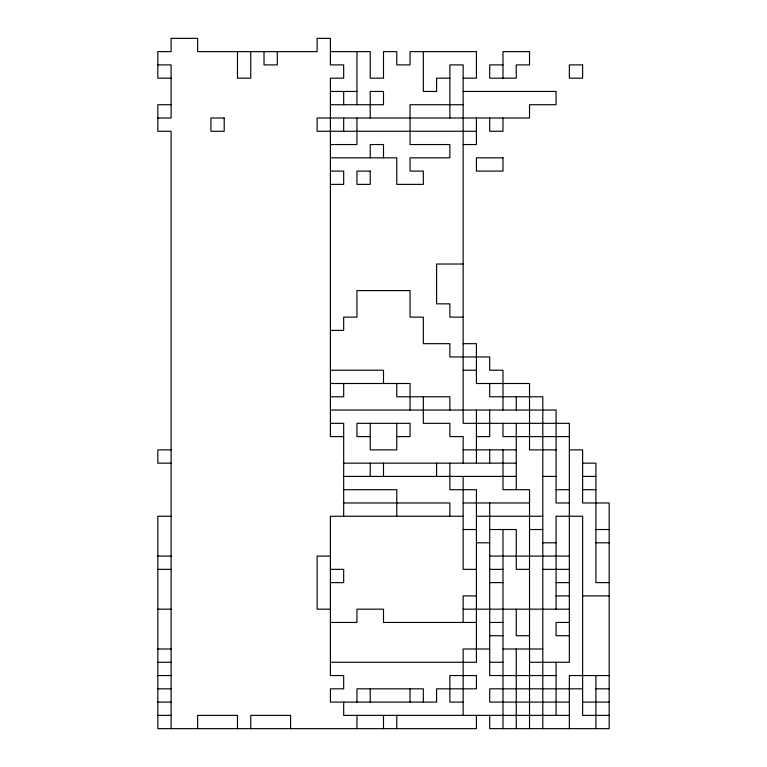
<?xml version="1.0" encoding="UTF-8"?>
<svg xmlns="http://www.w3.org/2000/svg" width="767" height="767" viewBox="0 0 767 767"><rect width="100%" height="100%" fill="white"/><g stroke="black" fill="none" stroke-linecap="round" stroke-linejoin="round"><path stroke-width="1.15" d="M330.404 51.629L370.221 51.629L370.221 78.176L383.5 78.176L383.5 51.629L396.779 51.629L396.779 64.898L410.048 64.898L410.048 51.629L476.422 51.629L476.422 78.176L463.153 78.176M157.829 64.898L171.099 64.898L171.099 118.003L157.829 118.003M502.979 64.898L489.701 64.898L489.701 78.176L516.249 78.176L516.249 64.898L529.527 64.898L529.527 51.629L502.979 51.629L502.979 78.176M171.099 78.176L157.829 78.176L157.829 51.629L171.099 51.629L171.099 38.35L197.646 38.35L197.646 51.629L317.126 51.629L317.126 38.35L330.404 38.35L330.404 64.898L343.674 64.898L343.674 78.176L330.404 78.176L330.404 436.596L343.674 436.596M449.874 78.176L436.596 78.176L436.596 91.446L423.326 91.446L423.326 51.629M330.404 91.446L356.952 91.446M463.153 91.446L556.075 91.446L556.075 104.724L529.527 104.724L529.527 118.003L317.126 118.003L317.126 131.272L476.422 131.272M171.099 104.724L157.829 104.724L157.829 131.272L171.099 131.272L171.099 728.65M330.404 104.724L383.5 104.724L383.5 91.446L370.221 91.446L370.221 118.003M463.153 104.724L410.048 104.724L410.048 144.551L449.874 144.551L449.874 157.829L410.048 157.829L410.048 171.099L423.326 171.099L423.326 184.377L396.779 184.377L396.779 157.829L330.404 157.829M330.404 144.551L356.952 144.551L356.952 118.003M463.153 144.551L476.422 144.551L476.422 118.003M330.404 171.099L343.674 171.099L343.674 184.377L330.404 184.377M463.153 264.021L436.596 264.021L436.596 303.847L449.874 303.847L449.874 317.126L463.153 317.126M330.404 330.404L343.674 330.404L343.674 317.126L356.952 317.126L356.952 290.578L410.048 290.578L410.048 317.126L423.326 317.126L423.326 343.674L449.874 343.674L449.874 356.952L489.701 356.952L489.701 370.221L502.979 370.221L502.979 410.048M463.153 343.674L476.422 343.674L476.422 383.5L529.527 383.5L529.527 449.874L556.075 449.874M330.404 370.221L383.5 370.221L383.5 383.5M463.153 370.221L476.422 370.221M330.404 383.5L410.048 383.5L410.048 410.048M330.404 396.779L343.674 396.779L343.674 383.5M330.404 410.048L556.075 410.048L556.075 502.979L569.354 502.979M330.404 423.326L343.674 423.326L343.674 516.249M370.221 436.596L356.952 436.596L356.952 423.326L410.048 423.326L410.048 436.596L396.779 436.596M476.422 436.596L489.701 436.596L489.701 410.048M569.354 436.596L502.979 436.596L502.979 423.326M171.099 449.874L157.829 449.874L157.829 463.153L171.099 463.153M463.153 449.874L516.249 449.874M569.354 449.874L582.623 449.874L582.623 502.979L609.171 502.979L609.171 728.65L489.701 728.65L489.701 715.371M343.674 463.153L516.249 463.153M582.623 463.153L595.901 463.153L595.901 582.623L609.171 582.623M343.674 476.422L516.249 476.422M542.796 476.422L556.075 476.422M582.623 476.422L595.901 476.422M343.674 489.701L396.779 489.701L396.779 516.249M556.075 489.701L569.354 489.701M582.623 489.701L595.901 489.701M343.674 502.979L449.874 502.979L449.874 516.249M463.153 502.979L529.527 502.979M171.099 516.249L157.829 516.249L157.829 728.65L476.422 728.65L476.422 715.371M463.153 516.249L330.404 516.249L330.404 675.554L343.674 675.554L343.674 688.824L330.404 688.824L330.404 702.102L436.596 702.102L436.596 688.824L476.422 688.824L476.422 675.554L449.874 675.554L449.874 702.102L463.153 702.102M476.422 516.249L542.796 516.249M463.153 529.527L476.422 529.527M489.701 529.527L516.249 529.527L516.249 569.354L529.527 569.354M529.527 529.527L542.796 529.527M595.901 529.527L609.171 529.527M476.422 542.796L489.701 542.796M542.796 542.796L556.075 542.796M595.901 542.796L609.171 542.796M157.829 556.075L171.099 556.075M330.404 556.075L317.126 556.075L317.126 609.171L330.404 609.171M489.701 556.075L569.354 556.075M157.829 569.354L171.099 569.354M330.404 569.354L343.674 569.354L343.674 582.623L330.404 582.623M476.422 569.354L463.153 569.354L463.153 476.422M489.701 569.354L502.979 569.354M542.796 569.354L569.354 569.354M489.701 582.623L502.979 582.623M556.075 582.623L569.354 582.623M476.422 595.901L463.153 595.901L463.153 622.449M556.075 595.901L569.354 595.901M582.623 595.901L609.171 595.901M157.829 609.171L171.099 609.171M463.153 609.171L569.354 609.171M330.404 622.449L356.952 622.449L356.952 609.171L383.5 609.171L383.5 622.449L476.422 622.449M489.701 622.449L502.979 622.449M569.354 622.449L556.075 622.449L556.075 635.728L569.354 635.728M489.701 635.728L502.979 635.728M529.527 635.728L516.249 635.728L516.249 609.171M157.829 648.997L171.099 648.997M489.701 648.997L463.153 648.997L463.153 715.371M502.979 648.997L542.796 648.997M157.829 662.276L171.099 662.276M330.404 662.276L476.422 662.276L476.422 489.701L449.874 489.701L449.874 463.153M489.701 662.276L502.979 662.276M529.527 662.276L569.354 662.276L569.354 423.326L463.153 423.326L463.153 64.898L449.874 64.898L449.874 118.003M157.829 675.554L171.099 675.554M556.075 675.554L489.701 675.554L489.701 502.979M609.171 675.554L569.354 675.554L569.354 728.65M157.829 688.824L171.099 688.824M582.623 688.824L489.701 688.824L489.701 702.102L569.354 702.102M595.901 688.824L609.171 688.824M157.829 702.102L171.099 702.102M582.623 702.102L609.171 702.102M157.829 715.371L171.099 715.371M569.354 715.371L343.674 715.371L343.674 702.102M609.171 715.371L582.623 715.371L582.623 516.249L556.075 516.249L556.075 609.171M595.901 675.554L595.901 728.65M556.075 662.276L556.075 715.371M542.796 728.65L542.796 396.779L489.701 396.779L489.701 383.5M529.527 728.65L529.527 489.701L502.979 489.701L502.979 449.874M516.249 396.779L516.249 410.048M516.249 423.326L516.249 489.701M516.249 648.997L516.249 728.65M502.979 118.003L502.979 131.272L489.701 131.272L489.701 118.003M502.979 529.527L502.979 728.65M489.701 449.874L489.701 463.153M476.422 410.048L476.422 463.153M463.153 463.153L463.153 436.596L449.874 436.596L449.874 423.326L423.326 423.326L423.326 396.779M449.874 410.048L449.874 396.779L396.779 396.779L396.779 383.5M436.596 463.153L436.596 476.422M423.326 702.102L423.326 688.824L356.952 688.824L356.952 702.102M410.048 688.824L410.048 702.102M396.779 423.326L396.779 449.874L370.221 449.874L370.221 423.326M396.779 715.371L396.779 728.65M383.5 157.829L383.5 144.551L370.221 144.551L370.221 157.829M383.5 463.153L383.5 476.422M383.5 715.371L383.5 728.65M370.221 463.153L370.221 476.422M370.221 688.824L370.221 702.102M356.952 51.629L356.952 104.724M356.952 715.371L356.952 728.65M343.674 91.446L343.674 104.724M343.674 118.003L343.674 131.272M290.578 728.65L290.578 715.371L250.751 715.371L250.751 728.65M277.299 51.629L277.299 64.898L264.021 64.898L264.021 51.629M250.751 51.629L250.751 78.176L237.473 78.176L237.473 51.629M237.473 728.65L237.473 715.371L197.646 715.371L197.646 728.65M582.623 64.898L569.354 64.898L569.354 78.176L582.623 78.176L582.623 64.898M224.204 118.003L210.925 118.003L210.925 131.272L224.204 131.272L224.204 118.003M502.979 157.829L476.422 157.829L476.422 171.099L502.979 171.099L502.979 157.829M370.221 171.099L356.952 171.099L356.952 184.377L370.221 184.377L370.221 171.099"/></g></svg>
